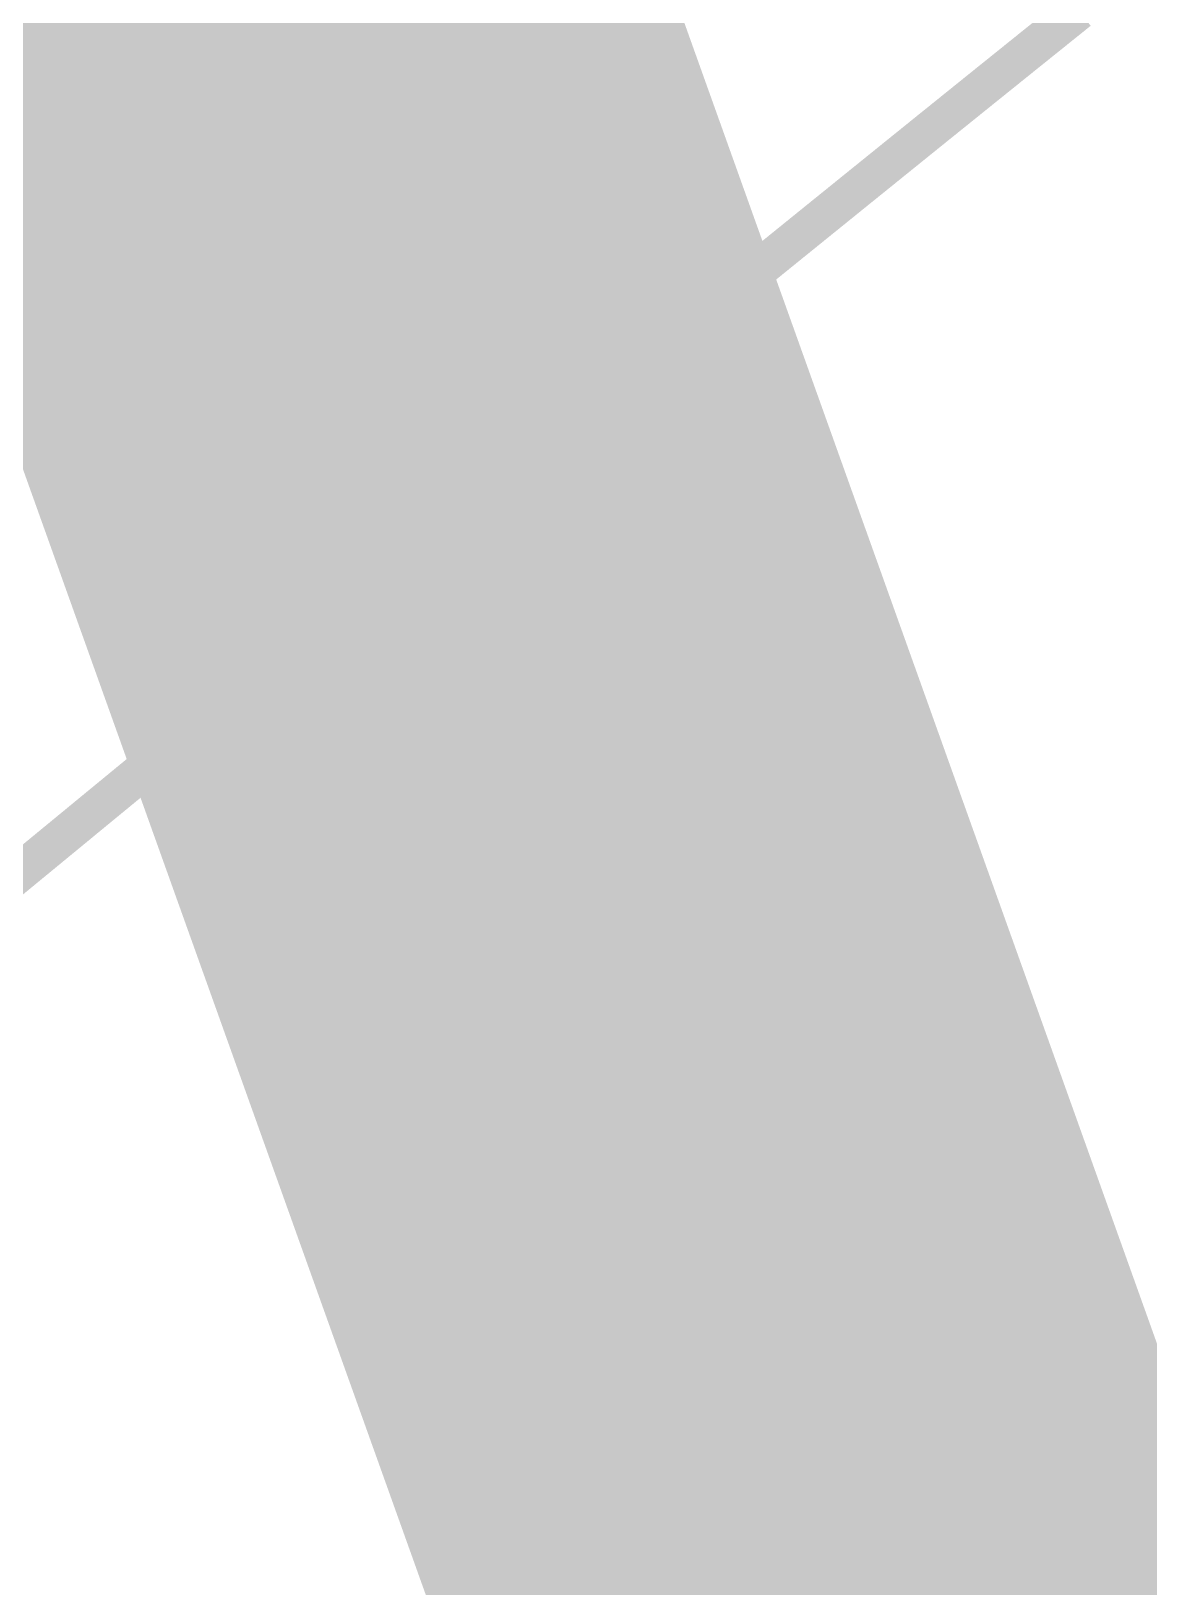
# Model space of a CAD drawing. Header units: inches. Extents: x -18 to 217, y -14 to 159.
# Drawn here: x 21.403 to 21.77, y 14.525 to 15.035 of the extents above; entities that cross this region are included whole.
import ezdxf

# ---------------------------------------------------------------- set-up
doc = ezdxf.new("R2010")
doc.units = ezdxf.units.IN
for name, color, linetype in [('Dimension', 6, 'Continuous'), ('Fabrication', 76, 'Continuous'), ('Mechanical 4', 56, 'Continuous'), ('Top Overlay', 2, 'Continuous')]:
    doc.layers.add(name, color=color, linetype=linetype)

msp = doc.modelspace()

# ---------------------------------------------------------------- linework, layer by layer
at = {"layer": 'Dimension', "const_width": 0.254}
for points in [[(58.31, 19.467, 1), (13.31, 19.467, 1)], [(54.56034, 19.46693, 1), (17.06033, 19.46693, 1)]]:
    msp.add_lwpolyline(points, format="xyb", close=True, dxfattribs=at)
at = {"layer": 'Fabrication', "const_width": 0.0127}
for points in [[(53.19355, 31.33267, -1.1671), (15.67509, 13.58703)], [(53.19355, 31.33267, -1.1671), (15.67509, 13.58703)], [(53.19355, 31.33267, -1.1671), (15.67509, 13.58703)], [(53.19355, 31.33267, -1.1671), (15.67509, 13.58703)], [(54.51115, 31.13829, -1.205705), (14.17745, 15.54998)], [(54.51115, 31.13829, -1.205705), (14.17745, 15.54998)], [(21.1478, 14.54998, -0.308543), (21.84604, 14.07377)], [(21.1478, 14.54998, -0.308543), (21.84604, 14.07377)], [(21.1478, 14.54998, -0.308543), (21.84604, 14.07377)], [(21.1478, 14.54998, -0.308543), (21.84604, 14.07377)]]:
    msp.add_lwpolyline(points, format="xyb", dxfattribs=at)
for points in [[(21.73041, 15.02848), (21.74708, 15.04188)], [(21.73041, 15.02848), (21.74708, 15.04188)], [(21.71514, 15.01619), (21.73041, 15.02848)], [(21.71514, 15.01619), (21.73041, 15.02848)], [(21.7006, 15.00447), (21.71514, 15.01619)], [(21.7006, 15.00447), (21.71514, 15.01619)], [(21.69871, 15.00295), (21.7006, 15.00447)], [(21.69871, 15.00295), (21.7006, 15.00447)], [(21.69334, 14.99861), (21.69871, 15.00295)], [(21.69334, 14.99861), (21.69871, 15.00295)], [(21.68329, 14.99049), (21.68831, 14.99455)], [(21.68329, 14.99049), (21.68831, 14.99455)], [(21.68831, 14.99455), (21.69334, 14.99861)], [(21.68831, 14.99455), (21.69334, 14.99861)], [(21.67829, 14.98645), (21.68329, 14.99049)], [(21.67829, 14.98645), (21.68329, 14.99049)], [(21.67331, 14.98243), (21.67829, 14.98645)], [(21.67331, 14.98243), (21.67829, 14.98645)], [(21.66835, 14.97841), (21.67331, 14.98243)], [(21.66835, 14.97841), (21.67331, 14.98243)], [(21.65847, 14.97042), (21.6634, 14.97441)], [(21.65847, 14.97042), (21.6634, 14.97441)], [(21.6634, 14.97441), (21.66835, 14.97841)], [(21.6634, 14.97441), (21.66835, 14.97841)], [(21.65355, 14.96644), (21.65847, 14.97042)], [(21.65355, 14.96644), (21.65847, 14.97042)], [(21.64866, 14.96248), (21.65355, 14.96644)], [(21.64866, 14.96248), (21.65355, 14.96644)], [(21.63892, 14.95459), (21.64378, 14.95853)], [(21.63892, 14.95459), (21.64378, 14.95853)], [(21.64378, 14.95853), (21.64866, 14.96248)], [(21.64378, 14.95853), (21.64866, 14.96248)], [(21.63407, 14.95067), (21.63892, 14.95459)], [(21.63407, 14.95067), (21.63892, 14.95459)], [(21.62925, 14.94676), (21.63407, 14.95067)], [(21.62925, 14.94676), (21.63407, 14.95067)], [(21.62444, 14.94286), (21.62925, 14.94676)], [(21.62444, 14.94286), (21.62925, 14.94676)], [(21.61487, 14.9351), (21.61964, 14.93897)], [(21.61487, 14.9351), (21.61964, 14.93897)], [(21.61964, 14.93897), (21.62444, 14.94286)], [(21.61964, 14.93897), (21.62444, 14.94286)], [(21.61011, 14.93124), (21.61487, 14.9351)], [(21.61011, 14.93124), (21.61487, 14.9351)], [(21.60537, 14.92739), (21.61011, 14.93124)], [(21.60537, 14.92739), (21.61011, 14.93124)], [(21.59653, 14.92021), (21.60094, 14.9238)], [(21.59653, 14.92021), (21.60094, 14.9238)], [(21.60094, 14.9238), (21.60537, 14.92739)], [(21.60094, 14.9238), (21.60537, 14.92739)], [(21.59213, 14.91664), (21.59653, 14.92021)], [(21.59213, 14.91664), (21.59653, 14.92021)], [(21.58338, 14.90953), (21.58775, 14.91308)], [(21.58338, 14.90953), (21.58775, 14.91308)], [(21.58775, 14.91308), (21.59213, 14.91664)], [(21.58775, 14.91308), (21.59213, 14.91664)], [(21.57902, 14.90599), (21.58338, 14.90953)], [(21.57902, 14.90599), (21.58338, 14.90953)], [(21.57037, 14.89895), (21.57469, 14.90246)], [(21.57037, 14.89895), (21.57469, 14.90246)], [(21.57469, 14.90246), (21.57902, 14.90599)], [(21.57469, 14.90246), (21.57902, 14.90599)], [(21.56606, 14.89545), (21.57037, 14.89895)], [(21.56606, 14.89545), (21.57037, 14.89895)], [(21.56177, 14.89195), (21.56606, 14.89545)], [(21.56177, 14.89195), (21.56606, 14.89545)], [(21.55323, 14.885), (21.55749, 14.88847)], [(21.55323, 14.885), (21.55749, 14.88847)], [(21.55749, 14.88847), (21.56177, 14.89195)], [(21.55749, 14.88847), (21.56177, 14.89195)], [(21.54898, 14.88154), (21.55323, 14.885)], [(21.54898, 14.88154), (21.55323, 14.885)], [(21.54053, 14.87466), (21.54475, 14.8781)], [(21.54053, 14.87466), (21.54475, 14.8781)], [(21.54475, 14.8781), (21.54898, 14.88154)], [(21.54475, 14.8781), (21.54898, 14.88154)], [(21.53633, 14.87124), (21.54053, 14.87466)], [(21.53633, 14.87124), (21.54053, 14.87466)], [(21.52797, 14.86442), (21.53214, 14.86782)], [(21.52797, 14.86442), (21.53214, 14.86782)], [(21.53214, 14.86782), (21.53633, 14.87124)], [(21.53214, 14.86782), (21.53633, 14.87124)], [(21.52382, 14.86103), (21.52797, 14.86442)], [(21.52382, 14.86103), (21.52797, 14.86442)], [(21.51555, 14.85428), (21.51968, 14.85765)], [(21.51555, 14.85428), (21.51968, 14.85765)], [(21.51968, 14.85765), (21.52382, 14.86103)], [(21.51968, 14.85765), (21.52382, 14.86103)], [(21.51171, 14.85115), (21.51555, 14.85428)], [(21.51171, 14.85115), (21.51555, 14.85428)], [(21.50408, 14.84491), (21.50789, 14.84802)], [(21.50408, 14.84491), (21.50789, 14.84802)], [(21.50789, 14.84802), (21.51171, 14.85115)], [(21.50789, 14.84802), (21.51171, 14.85115)], [(21.4965, 14.83871), (21.50028, 14.84181)], [(21.4965, 14.83871), (21.50028, 14.84181)], [(21.50028, 14.84181), (21.50408, 14.84491)], [(21.50028, 14.84181), (21.50408, 14.84491)], [(21.49273, 14.83563), (21.4965, 14.83871)], [(21.49273, 14.83563), (21.4965, 14.83871)], [(21.48523, 14.82949), (21.48897, 14.83256)], [(21.48523, 14.82949), (21.48897, 14.83256)], [(21.48897, 14.83256), (21.49273, 14.83563)], [(21.48897, 14.83256), (21.49273, 14.83563)], [(21.47778, 14.82339), (21.4815, 14.82644)], [(21.47778, 14.82339), (21.4815, 14.82644)], [(21.4815, 14.82644), (21.48523, 14.82949)], [(21.4815, 14.82644), (21.48523, 14.82949)], [(21.47407, 14.82036), (21.47778, 14.82339)], [(21.47407, 14.82036), (21.47778, 14.82339)], [(21.46671, 14.81432), (21.47038, 14.81733)], [(21.46671, 14.81432), (21.47038, 14.81733)], [(21.47038, 14.81733), (21.47407, 14.82036)], [(21.47038, 14.81733), (21.47407, 14.82036)], [(21.45939, 14.80832), (21.46304, 14.81132)], [(21.45939, 14.80832), (21.46304, 14.81132)], [(21.46304, 14.81132), (21.46671, 14.81432)], [(21.46304, 14.81132), (21.46671, 14.81432)], [(21.45213, 14.80236), (21.45575, 14.80533)], [(21.45213, 14.80236), (21.45575, 14.80533)], [(21.45575, 14.80533), (21.45939, 14.80832)], [(21.45575, 14.80533), (21.45939, 14.80832)], [(21.44851, 14.7994), (21.45213, 14.80236)], [(21.44851, 14.7994), (21.45213, 14.80236)], [(21.44133, 14.7935), (21.44492, 14.79644)], [(21.44133, 14.7935), (21.44492, 14.79644)], [(21.44492, 14.79644), (21.44851, 14.7994)], [(21.44492, 14.79644), (21.44851, 14.7994)], [(21.43445, 14.78784), (21.43776, 14.79056)], [(21.43445, 14.78784), (21.43776, 14.79056)], [(21.43776, 14.79056), (21.44133, 14.7935)], [(21.43776, 14.79056), (21.44133, 14.7935)], [(21.42787, 14.78243), (21.43116, 14.78513)], [(21.42787, 14.78243), (21.43116, 14.78513)], [(21.43116, 14.78513), (21.43445, 14.78784)], [(21.43116, 14.78513), (21.43445, 14.78784)], [(21.42134, 14.77706), (21.4246, 14.77974)], [(21.42134, 14.77706), (21.4246, 14.77974)], [(21.4246, 14.77974), (21.42787, 14.78243)], [(21.4246, 14.77974), (21.42787, 14.78243)], [(21.4181, 14.77438), (21.42134, 14.77706)], [(21.4181, 14.77438), (21.42134, 14.77706)], [(21.38589, 14.74788), (21.4161, 14.77274)], [(21.38589, 14.74788), (21.4161, 14.77274)], [(21.4161, 14.77274), (21.4181, 14.77438)], [(21.4161, 14.77274), (21.4181, 14.77438)]]:
    msp.add_lwpolyline(points, dxfattribs=at)
at = {"layer": 'Fabrication', "const_width": 0.00635}
for points in [[(21.72724, 15.02848, 1), (21.73359, 15.02848, 1)], [(21.72724, 15.02848, 1), (21.73359, 15.02848, 1)], [(21.72724, 15.02848, 1), (21.73359, 15.02848, 1)], [(21.72724, 15.02848, 1), (21.73359, 15.02848, 1)], [(21.71197, 15.01619, 1), (21.71832, 15.01619, 1)], [(21.71197, 15.01619, 1), (21.71832, 15.01619, 1)], [(21.71197, 15.01619, 1), (21.71832, 15.01619, 1)], [(21.71197, 15.01619, 1), (21.71832, 15.01619, 1)], [(21.69743, 15.00447, 1), (21.70378, 15.00447, 1)], [(21.69743, 15.00447, 1), (21.70378, 15.00447, 1)], [(21.69743, 15.00447, 1), (21.70378, 15.00447, 1)], [(21.69743, 15.00447, 1), (21.70378, 15.00447, 1)], [(21.69554, 15.00295, 1), (21.70189, 15.00295, 1)], [(21.69554, 15.00295, 1), (21.70189, 15.00295, 1)], [(21.69554, 15.00295, 1), (21.70189, 15.00295, 1)], [(21.69554, 15.00295, 1), (21.70189, 15.00295, 1)], [(21.68514, 14.99455, 1), (21.69149, 14.99455, 1)], [(21.68514, 14.99455, 1), (21.69149, 14.99455, 1)], [(21.68514, 14.99455, 1), (21.69149, 14.99455, 1)], [(21.68514, 14.99455, 1), (21.69149, 14.99455, 1)], [(21.69017, 14.99861, 1), (21.69652, 14.99861, 1)], [(21.69017, 14.99861, 1), (21.69652, 14.99861, 1)], [(21.69017, 14.99861, 1), (21.69652, 14.99861, 1)], [(21.69017, 14.99861, 1), (21.69652, 14.99861, 1)], [(21.68012, 14.99049, 1), (21.68647, 14.99049, 1)], [(21.68012, 14.99049, 1), (21.68647, 14.99049, 1)], [(21.68012, 14.99049, 1), (21.68647, 14.99049, 1)], [(21.68012, 14.99049, 1), (21.68647, 14.99049, 1)], [(21.67512, 14.98645, 1), (21.68147, 14.98645, 1)], [(21.67512, 14.98645, 1), (21.68147, 14.98645, 1)], [(21.67512, 14.98645, 1), (21.68147, 14.98645, 1)], [(21.67512, 14.98645, 1), (21.68147, 14.98645, 1)], [(21.67013, 14.98243, 1), (21.67648, 14.98243, 1)], [(21.67013, 14.98243, 1), (21.67648, 14.98243, 1)], [(21.67013, 14.98243, 1), (21.67648, 14.98243, 1)], [(21.67013, 14.98243, 1), (21.67648, 14.98243, 1)], [(21.66022, 14.97441, 1), (21.66657, 14.97441, 1)], [(21.66022, 14.97441, 1), (21.66657, 14.97441, 1)], [(21.66022, 14.97441, 1), (21.66657, 14.97441, 1)], [(21.66022, 14.97441, 1), (21.66657, 14.97441, 1)], [(21.66517, 14.97841, 1), (21.67152, 14.97841, 1)], [(21.66517, 14.97841, 1), (21.67152, 14.97841, 1)], [(21.66517, 14.97841, 1), (21.67152, 14.97841, 1)], [(21.66517, 14.97841, 1), (21.67152, 14.97841, 1)], [(21.65529, 14.97042, 1), (21.66164, 14.97042, 1)], [(21.65529, 14.97042, 1), (21.66164, 14.97042, 1)], [(21.65529, 14.97042, 1), (21.66164, 14.97042, 1)], [(21.65529, 14.97042, 1), (21.66164, 14.97042, 1)], [(21.65038, 14.96644, 1), (21.65673, 14.96644, 1)], [(21.65038, 14.96644, 1), (21.65673, 14.96644, 1)], [(21.65038, 14.96644, 1), (21.65673, 14.96644, 1)], [(21.65038, 14.96644, 1), (21.65673, 14.96644, 1)], [(21.6406, 14.95853, 1), (21.64695, 14.95853, 1)], [(21.6406, 14.95853, 1), (21.64695, 14.95853, 1)], [(21.6406, 14.95853, 1), (21.64695, 14.95853, 1)], [(21.6406, 14.95853, 1), (21.64695, 14.95853, 1)], [(21.64548, 14.96248, 1), (21.65183, 14.96248, 1)], [(21.64548, 14.96248, 1), (21.65183, 14.96248, 1)], [(21.64548, 14.96248, 1), (21.65183, 14.96248, 1)], [(21.64548, 14.96248, 1), (21.65183, 14.96248, 1)], [(21.63574, 14.95459, 1), (21.64209, 14.95459, 1)], [(21.63574, 14.95459, 1), (21.64209, 14.95459, 1)], [(21.63574, 14.95459, 1), (21.64209, 14.95459, 1)], [(21.63574, 14.95459, 1), (21.64209, 14.95459, 1)], [(21.6309, 14.95067, 1), (21.63725, 14.95067, 1)], [(21.6309, 14.95067, 1), (21.63725, 14.95067, 1)], [(21.6309, 14.95067, 1), (21.63725, 14.95067, 1)], [(21.6309, 14.95067, 1), (21.63725, 14.95067, 1)], [(21.62607, 14.94676, 1), (21.63242, 14.94676, 1)], [(21.62607, 14.94676, 1), (21.63242, 14.94676, 1)], [(21.62607, 14.94676, 1), (21.63242, 14.94676, 1)], [(21.62607, 14.94676, 1), (21.63242, 14.94676, 1)], [(21.61647, 14.93897, 1), (21.62282, 14.93897, 1)], [(21.61647, 14.93897, 1), (21.62282, 14.93897, 1)], [(21.61647, 14.93897, 1), (21.62282, 14.93897, 1)], [(21.61647, 14.93897, 1), (21.62282, 14.93897, 1)], [(21.62126, 14.94286, 1), (21.62761, 14.94286, 1)], [(21.62126, 14.94286, 1), (21.62761, 14.94286, 1)], [(21.62126, 14.94286, 1), (21.62761, 14.94286, 1)], [(21.62126, 14.94286, 1), (21.62761, 14.94286, 1)], [(21.61169, 14.9351, 1), (21.61804, 14.9351, 1)], [(21.61169, 14.9351, 1), (21.61804, 14.9351, 1)], [(21.61169, 14.9351, 1), (21.61804, 14.9351, 1)], [(21.61169, 14.9351, 1), (21.61804, 14.9351, 1)], [(21.60694, 14.93124, 1), (21.61329, 14.93124, 1)], [(21.60694, 14.93124, 1), (21.61329, 14.93124, 1)], [(21.60694, 14.93124, 1), (21.61329, 14.93124, 1)], [(21.60694, 14.93124, 1), (21.61329, 14.93124, 1)], [(21.59777, 14.9238, 1), (21.60412, 14.9238, 1)], [(21.59777, 14.9238, 1), (21.60412, 14.9238, 1)], [(21.59777, 14.9238, 1), (21.60412, 14.9238, 1)], [(21.59777, 14.9238, 1), (21.60412, 14.9238, 1)], [(21.60219, 14.92739, 1), (21.60854, 14.92739, 1)], [(21.60219, 14.92739, 1), (21.60854, 14.92739, 1)], [(21.60219, 14.92739, 1), (21.60854, 14.92739, 1)], [(21.60219, 14.92739, 1), (21.60854, 14.92739, 1)], [(21.59335, 14.92021, 1), (21.5997, 14.92021, 1)], [(21.59335, 14.92021, 1), (21.5997, 14.92021, 1)], [(21.59335, 14.92021, 1), (21.5997, 14.92021, 1)], [(21.59335, 14.92021, 1), (21.5997, 14.92021, 1)], [(21.58457, 14.91308, 1), (21.59092, 14.91308, 1)], [(21.58457, 14.91308, 1), (21.59092, 14.91308, 1)], [(21.58457, 14.91308, 1), (21.59092, 14.91308, 1)], [(21.58457, 14.91308, 1), (21.59092, 14.91308, 1)], [(21.58895, 14.91664, 1), (21.5953, 14.91664, 1)], [(21.58895, 14.91664, 1), (21.5953, 14.91664, 1)], [(21.58895, 14.91664, 1), (21.5953, 14.91664, 1)], [(21.58895, 14.91664, 1), (21.5953, 14.91664, 1)], [(21.5802, 14.90953, 1), (21.58655, 14.90953, 1)], [(21.5802, 14.90953, 1), (21.58655, 14.90953, 1)], [(21.5802, 14.90953, 1), (21.58655, 14.90953, 1)], [(21.5802, 14.90953, 1), (21.58655, 14.90953, 1)], [(21.57151, 14.90246, 1), (21.57786, 14.90246, 1)], [(21.57151, 14.90246, 1), (21.57786, 14.90246, 1)], [(21.57151, 14.90246, 1), (21.57786, 14.90246, 1)], [(21.57151, 14.90246, 1), (21.57786, 14.90246, 1)], [(21.57585, 14.90599, 1), (21.5822, 14.90599, 1)], [(21.57585, 14.90599, 1), (21.5822, 14.90599, 1)], [(21.57585, 14.90599, 1), (21.5822, 14.90599, 1)], [(21.57585, 14.90599, 1), (21.5822, 14.90599, 1)], [(21.56719, 14.89895, 1), (21.57354, 14.89895, 1)], [(21.56719, 14.89895, 1), (21.57354, 14.89895, 1)], [(21.56719, 14.89895, 1), (21.57354, 14.89895, 1)], [(21.56719, 14.89895, 1), (21.57354, 14.89895, 1)], [(21.56288, 14.89545, 1), (21.56923, 14.89545, 1)], [(21.56288, 14.89545, 1), (21.56923, 14.89545, 1)], [(21.56288, 14.89545, 1), (21.56923, 14.89545, 1)], [(21.56288, 14.89545, 1), (21.56923, 14.89545, 1)], [(21.55431, 14.88847, 1), (21.56066, 14.88847, 1)], [(21.55431, 14.88847, 1), (21.56066, 14.88847, 1)], [(21.55431, 14.88847, 1), (21.56066, 14.88847, 1)], [(21.55431, 14.88847, 1), (21.56066, 14.88847, 1)], [(21.55859, 14.89195, 1), (21.56494, 14.89195, 1)], [(21.55859, 14.89195, 1), (21.56494, 14.89195, 1)], [(21.55859, 14.89195, 1), (21.56494, 14.89195, 1)], [(21.55859, 14.89195, 1), (21.56494, 14.89195, 1)], [(21.55005, 14.885, 1), (21.5564, 14.885, 1)], [(21.55005, 14.885, 1), (21.5564, 14.885, 1)], [(21.55005, 14.885, 1), (21.5564, 14.885, 1)], [(21.55005, 14.885, 1), (21.5564, 14.885, 1)], [(21.54157, 14.8781, 1), (21.54792, 14.8781, 1)], [(21.54157, 14.8781, 1), (21.54792, 14.8781, 1)], [(21.54157, 14.8781, 1), (21.54792, 14.8781, 1)], [(21.54157, 14.8781, 1), (21.54792, 14.8781, 1)], [(21.5458, 14.88154, 1), (21.55215, 14.88154, 1)], [(21.5458, 14.88154, 1), (21.55215, 14.88154, 1)], [(21.5458, 14.88154, 1), (21.55215, 14.88154, 1)], [(21.5458, 14.88154, 1), (21.55215, 14.88154, 1)], [(21.53736, 14.87466, 1), (21.54371, 14.87466, 1)], [(21.53736, 14.87466, 1), (21.54371, 14.87466, 1)], [(21.53736, 14.87466, 1), (21.54371, 14.87466, 1)], [(21.53736, 14.87466, 1), (21.54371, 14.87466, 1)], [(21.52897, 14.86782, 1), (21.53532, 14.86782, 1)], [(21.52897, 14.86782, 1), (21.53532, 14.86782, 1)], [(21.52897, 14.86782, 1), (21.53532, 14.86782, 1)], [(21.52897, 14.86782, 1), (21.53532, 14.86782, 1)], [(21.53315, 14.87124, 1), (21.5395, 14.87124, 1)], [(21.53315, 14.87124, 1), (21.5395, 14.87124, 1)], [(21.53315, 14.87124, 1), (21.5395, 14.87124, 1)], [(21.53315, 14.87124, 1), (21.5395, 14.87124, 1)], [(21.5248, 14.86442, 1), (21.53115, 14.86442, 1)], [(21.5248, 14.86442, 1), (21.53115, 14.86442, 1)], [(21.5248, 14.86442, 1), (21.53115, 14.86442, 1)], [(21.5248, 14.86442, 1), (21.53115, 14.86442, 1)], [(21.5165, 14.85765, 1), (21.52285, 14.85765, 1)], [(21.5165, 14.85765, 1), (21.52285, 14.85765, 1)], [(21.5165, 14.85765, 1), (21.52285, 14.85765, 1)], [(21.5165, 14.85765, 1), (21.52285, 14.85765, 1)], [(21.52064, 14.86103, 1), (21.52699, 14.86103, 1)], [(21.52064, 14.86103, 1), (21.52699, 14.86103, 1)], [(21.52064, 14.86103, 1), (21.52699, 14.86103, 1)], [(21.52064, 14.86103, 1), (21.52699, 14.86103, 1)], [(21.51238, 14.85428, 1), (21.51873, 14.85428, 1)], [(21.51238, 14.85428, 1), (21.51873, 14.85428, 1)], [(21.51238, 14.85428, 1), (21.51873, 14.85428, 1)], [(21.51238, 14.85428, 1), (21.51873, 14.85428, 1)], [(21.50472, 14.84802, 1), (21.51107, 14.84802, 1)], [(21.50472, 14.84802, 1), (21.51107, 14.84802, 1)], [(21.50472, 14.84802, 1), (21.51107, 14.84802, 1)], [(21.50472, 14.84802, 1), (21.51107, 14.84802, 1)], [(21.50854, 14.85115, 1), (21.51489, 14.85115, 1)], [(21.50854, 14.85115, 1), (21.51489, 14.85115, 1)], [(21.50854, 14.85115, 1), (21.51489, 14.85115, 1)], [(21.50854, 14.85115, 1), (21.51489, 14.85115, 1)], [(21.49711, 14.84181, 1), (21.50346, 14.84181, 1)], [(21.49711, 14.84181, 1), (21.50346, 14.84181, 1)], [(21.49711, 14.84181, 1), (21.50346, 14.84181, 1)], [(21.49711, 14.84181, 1), (21.50346, 14.84181, 1)], [(21.50091, 14.84491, 1), (21.50726, 14.84491, 1)], [(21.50091, 14.84491, 1), (21.50726, 14.84491, 1)], [(21.50091, 14.84491, 1), (21.50726, 14.84491, 1)], [(21.50091, 14.84491, 1), (21.50726, 14.84491, 1)], [(21.49333, 14.83871, 1), (21.49968, 14.83871, 1)], [(21.49333, 14.83871, 1), (21.49968, 14.83871, 1)], [(21.49333, 14.83871, 1), (21.49968, 14.83871, 1)], [(21.49333, 14.83871, 1), (21.49968, 14.83871, 1)], [(21.4858, 14.83256, 1), (21.49215, 14.83256, 1)], [(21.4858, 14.83256, 1), (21.49215, 14.83256, 1)], [(21.4858, 14.83256, 1), (21.49215, 14.83256, 1)], [(21.4858, 14.83256, 1), (21.49215, 14.83256, 1)], [(21.48956, 14.83563, 1), (21.49591, 14.83563, 1)], [(21.48956, 14.83563, 1), (21.49591, 14.83563, 1)], [(21.48956, 14.83563, 1), (21.49591, 14.83563, 1)], [(21.48956, 14.83563, 1), (21.49591, 14.83563, 1)], [(21.47832, 14.82644, 1), (21.48467, 14.82644, 1)], [(21.47832, 14.82644, 1), (21.48467, 14.82644, 1)], [(21.47832, 14.82644, 1), (21.48467, 14.82644, 1)], [(21.47832, 14.82644, 1), (21.48467, 14.82644, 1)], [(21.48205, 14.82949, 1), (21.4884, 14.82949, 1)], [(21.48205, 14.82949, 1), (21.4884, 14.82949, 1)], [(21.48205, 14.82949, 1), (21.4884, 14.82949, 1)], [(21.48205, 14.82949, 1), (21.4884, 14.82949, 1)], [(21.47461, 14.82339, 1), (21.48096, 14.82339, 1)], [(21.47461, 14.82339, 1), (21.48096, 14.82339, 1)], [(21.47461, 14.82339, 1), (21.48096, 14.82339, 1)], [(21.47461, 14.82339, 1), (21.48096, 14.82339, 1)], [(21.46721, 14.81733, 1), (21.47356, 14.81733, 1)], [(21.46721, 14.81733, 1), (21.47356, 14.81733, 1)], [(21.46721, 14.81733, 1), (21.47356, 14.81733, 1)], [(21.46721, 14.81733, 1), (21.47356, 14.81733, 1)], [(21.4709, 14.82036, 1), (21.47725, 14.82036, 1)], [(21.4709, 14.82036, 1), (21.47725, 14.82036, 1)], [(21.4709, 14.82036, 1), (21.47725, 14.82036, 1)], [(21.4709, 14.82036, 1), (21.47725, 14.82036, 1)], [(21.45987, 14.81132, 1), (21.46622, 14.81132, 1)], [(21.45987, 14.81132, 1), (21.46622, 14.81132, 1)], [(21.45987, 14.81132, 1), (21.46622, 14.81132, 1)], [(21.45987, 14.81132, 1), (21.46622, 14.81132, 1)], [(21.46353, 14.81432, 1), (21.46988, 14.81432, 1)], [(21.46353, 14.81432, 1), (21.46988, 14.81432, 1)], [(21.46353, 14.81432, 1), (21.46988, 14.81432, 1)], [(21.46353, 14.81432, 1), (21.46988, 14.81432, 1)], [(21.45258, 14.80533, 1), (21.45893, 14.80533, 1)], [(21.45258, 14.80533, 1), (21.45893, 14.80533, 1)], [(21.45258, 14.80533, 1), (21.45893, 14.80533, 1)], [(21.45258, 14.80533, 1), (21.45893, 14.80533, 1)], [(21.45622, 14.80832, 1), (21.46257, 14.80832, 1)], [(21.45622, 14.80832, 1), (21.46257, 14.80832, 1)], [(21.45622, 14.80832, 1), (21.46257, 14.80832, 1)], [(21.45622, 14.80832, 1), (21.46257, 14.80832, 1)], [(21.44895, 14.80236, 1), (21.4553, 14.80236, 1)], [(21.44895, 14.80236, 1), (21.4553, 14.80236, 1)], [(21.44895, 14.80236, 1), (21.4553, 14.80236, 1)], [(21.44895, 14.80236, 1), (21.4553, 14.80236, 1)], [(21.44174, 14.79644, 1), (21.44809, 14.79644, 1)], [(21.44174, 14.79644, 1), (21.44809, 14.79644, 1)], [(21.44174, 14.79644, 1), (21.44809, 14.79644, 1)], [(21.44174, 14.79644, 1), (21.44809, 14.79644, 1)], [(21.44534, 14.7994, 1), (21.45169, 14.7994, 1)], [(21.44534, 14.7994, 1), (21.45169, 14.7994, 1)], [(21.44534, 14.7994, 1), (21.45169, 14.7994, 1)], [(21.44534, 14.7994, 1), (21.45169, 14.7994, 1)], [(21.43458, 14.79056, 1), (21.44093, 14.79056, 1)], [(21.43458, 14.79056, 1), (21.44093, 14.79056, 1)], [(21.43458, 14.79056, 1), (21.44093, 14.79056, 1)], [(21.43458, 14.79056, 1), (21.44093, 14.79056, 1)], [(21.43815, 14.7935, 1), (21.4445, 14.7935, 1)], [(21.43815, 14.7935, 1), (21.4445, 14.7935, 1)], [(21.43815, 14.7935, 1), (21.4445, 14.7935, 1)], [(21.43815, 14.7935, 1), (21.4445, 14.7935, 1)], [(21.42798, 14.78513, 1), (21.43433, 14.78513, 1)], [(21.42798, 14.78513, 1), (21.43433, 14.78513, 1)], [(21.42798, 14.78513, 1), (21.43433, 14.78513, 1)], [(21.42798, 14.78513, 1), (21.43433, 14.78513, 1)], [(21.43128, 14.78784, 1), (21.43763, 14.78784, 1)], [(21.43128, 14.78784, 1), (21.43763, 14.78784, 1)], [(21.43128, 14.78784, 1), (21.43763, 14.78784, 1)], [(21.43128, 14.78784, 1), (21.43763, 14.78784, 1)], [(21.42143, 14.77974, 1), (21.42778, 14.77974, 1)], [(21.42143, 14.77974, 1), (21.42778, 14.77974, 1)], [(21.42143, 14.77974, 1), (21.42778, 14.77974, 1)], [(21.42143, 14.77974, 1), (21.42778, 14.77974, 1)], [(21.4247, 14.78243, 1), (21.43105, 14.78243, 1)], [(21.4247, 14.78243, 1), (21.43105, 14.78243, 1)], [(21.4247, 14.78243, 1), (21.43105, 14.78243, 1)], [(21.4247, 14.78243, 1), (21.43105, 14.78243, 1)], [(21.41817, 14.77706, 1), (21.42452, 14.77706, 1)], [(21.41817, 14.77706, 1), (21.42452, 14.77706, 1)], [(21.41817, 14.77706, 1), (21.42452, 14.77706, 1)], [(21.41817, 14.77706, 1), (21.42452, 14.77706, 1)], [(21.41293, 14.77274, 1), (21.41928, 14.77274, 1)], [(21.41293, 14.77274, 1), (21.41928, 14.77274, 1)], [(21.41293, 14.77274, 1), (21.41928, 14.77274, 1)], [(21.41293, 14.77274, 1), (21.41928, 14.77274, 1)], [(21.41492, 14.77438, 1), (21.42127, 14.77438, 1)], [(21.41492, 14.77438, 1), (21.42127, 14.77438, 1)], [(21.41492, 14.77438, 1), (21.42127, 14.77438, 1)], [(21.41492, 14.77438, 1), (21.42127, 14.77438, 1)]]:
    msp.add_lwpolyline(points, format="xyb", close=True, dxfattribs=at)
at = {"layer": 'Mechanical 4', "const_width": 0.0127}
for points in [[(50.81101, 19.54995, 1), (20.811, 19.54995, 1)], [(50.81101, 19.54995, 1), (20.811, 19.54995, 1)], [(50.81101, 19.54995, 1), (20.811, 19.54995, 1)], [(50.81101, 19.54995, 1), (20.811, 19.54995, 1)], [(50.8248, 19.53849, 1), (20.8248, 19.53849, 1)], [(50.8248, 19.53849, 1), (20.8248, 19.53849, 1)], [(50.8248, 19.53849, 1), (20.8248, 19.53849, 1)], [(50.8248, 19.53849, 1), (20.8248, 19.53849, 1)]]:
    msp.add_lwpolyline(points, format="xyb", close=True, dxfattribs=at)
at = {"layer": 'Top Overlay', "const_width": 0.254}
msp.add_lwpolyline([(50.81035, 19.46693, 1), (20.81035, 19.46693, 1)], format="xyb", close=True, dxfattribs=at)

doc.saveas('drawing.dxf')
